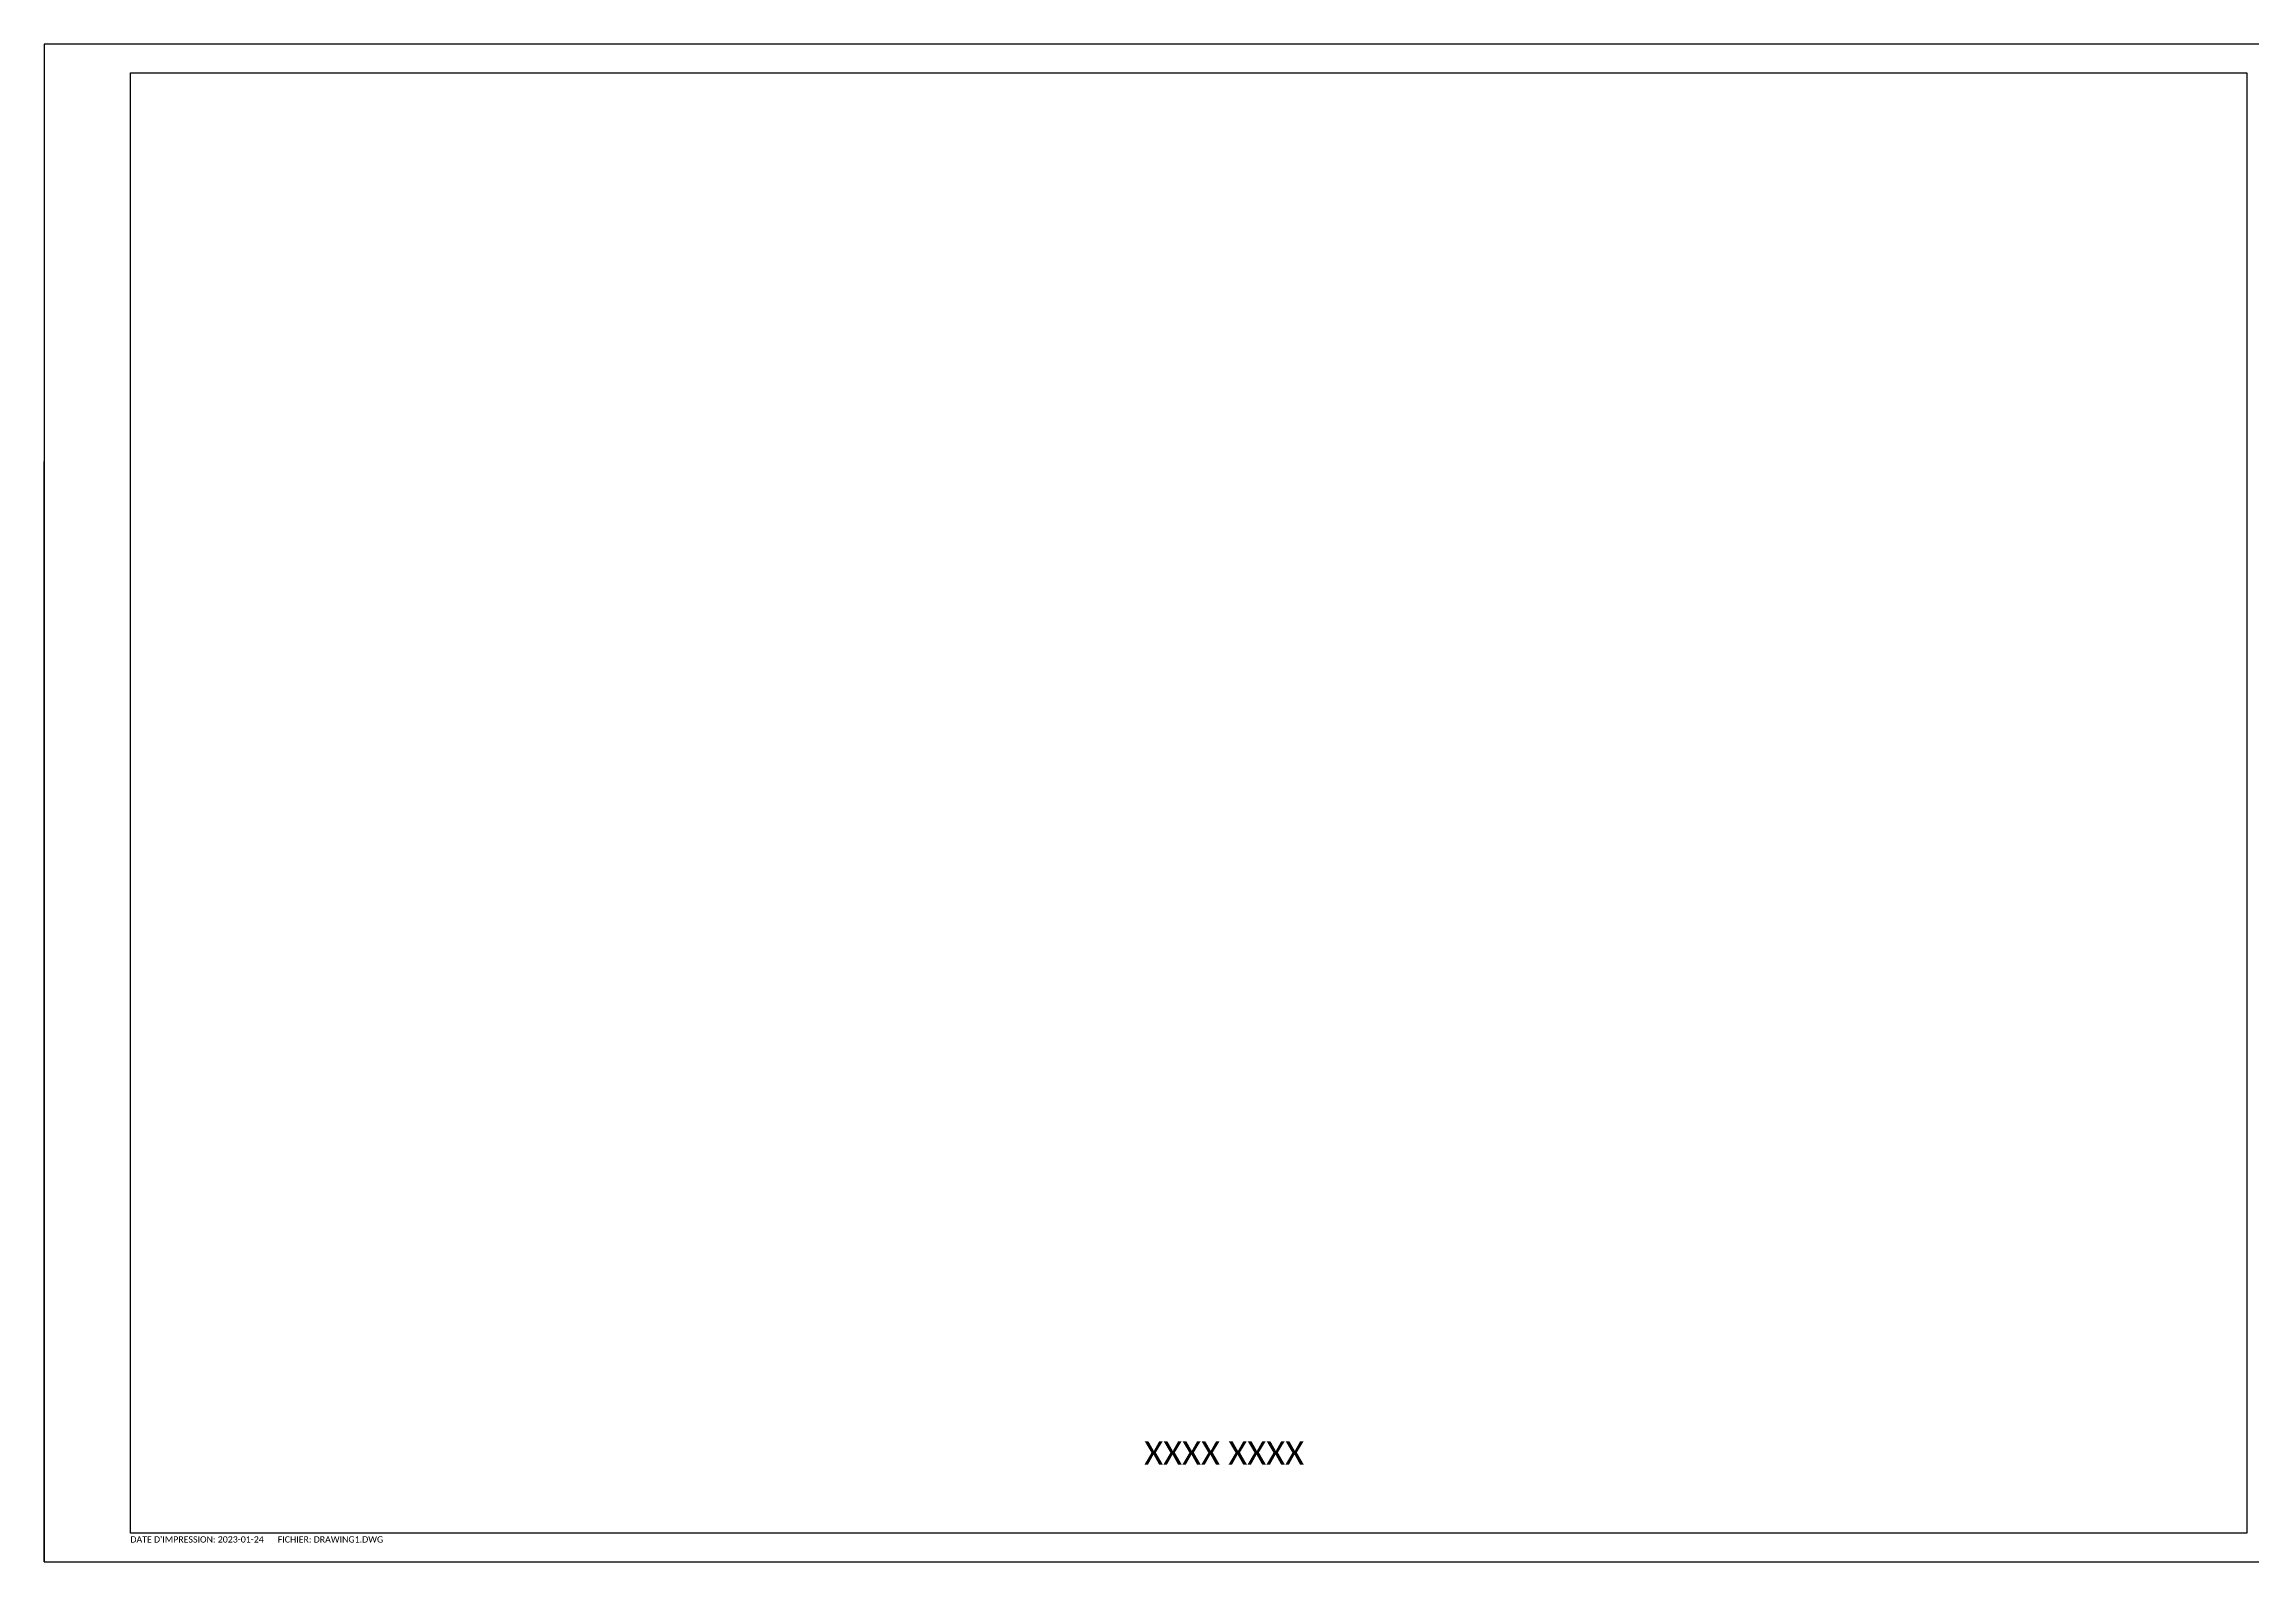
# Paper-space layout 'LEGAL-IMPERIAL' of a CAD drawing. Header units: inches. Extents: x 0 to 19.8, y 0 to 8.5.
# Drawn here: x 0 to 12.36, y 0 to 8.5 of the extents above; entities that cross this region are included whole.
import ezdxf
from ezdxf.enums import TextEntityAlignment as Align

# ---------------------------------------------------------------- set-up
doc = ezdxf.new("R2010")
doc.units = ezdxf.units.IN
doc.header["$LTSCALE"] = 25
doc.header["$MEASUREMENT"] = 0
doc.layers.add('CARTOUCHE', color=7, linetype='Continuous')
doc.styles.add('Cartouche', font='calibri.ttf')

psp = doc.layouts.new('LEGAL-IMPERIAL')

# ---------------------------------------------------------------- linework, layer by layer
at = {"layer": 'CARTOUCHE', "ltscale": 5}
psp.add_lwpolyline([(0.483, 8.339), (12.334, 8.339), (12.334, 0.161), (0.483, 0.161)], close=True, dxfattribs=at)
at = {"layer": 'Defpoints', "linetype": 'Continuous', "ltscale": 25}
for p, q in [((0, 8.5), (0, 0)), ((0, 0), (0, 6.163))]:
    psp.add_line(p, q, dxfattribs=at)
at = {"layer": 'Defpoints'}
psp.add_lwpolyline([(0, 0), (14, 0), (14, 8.5), (0, 8.5)], close=True, dxfattribs=at)

# ---------------------------------------------------------------- texts
at = {"layer": 'CARTOUCHE', "linetype": 'Continuous', "ltscale": 25, "style": 'Cartouche'}
psp.add_text('XXXX XXXX', height=0.1312, dxfattribs=at).set_placement((6.607, 0.544), align=Align.CENTER)
at = {"layer": 'CARTOUCHE', "style": 'Cartouche'}
for s, p in [("DATE D'IMPRESSION: 2023-01-24 ", (0.483, 0.108)), ('FICHIER: DRAWING1.DWG ', (1.308, 0.108))]:
    psp.add_text(s, height=0.03543, dxfattribs=at).set_placement(p)

doc.saveas('drawing.dxf')
